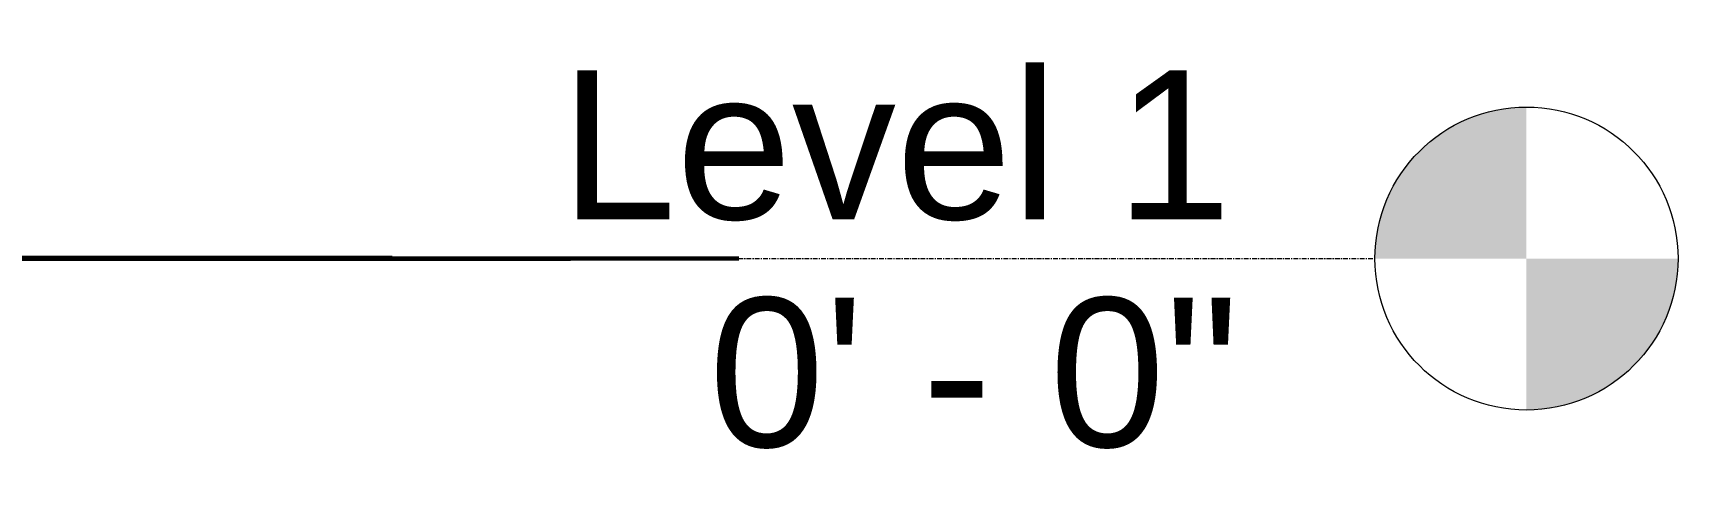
# Model space of a CAD drawing. Header units: inches. Extents: x 20426 to 92531, y -195 to 750.
# Drawn here: x 28232.6 to 28406.3, y -23.8 to 23.8 of the extents above; entities that cross this region are included whole.
import ezdxf

# ---------------------------------------------------------------- set-up
doc = ezdxf.new("R2010")
doc.units = ezdxf.units.IN
doc.header["$MEASUREMENT"] = 0
doc.linetypes.add('Grid Line 1_2_', pattern=[0.875, 0.5, -0.125, 0.125, -0.125])
doc.layers.add('A-FLOR-LEVL', color=51, linetype='Continuous', lineweight=9)
doc.layers.add('C-TOPO', color=7, linetype='Continuous', lineweight=9)
doc.styles.add('Arial', font='arial.ttf', dxfattribs={"height": 15.736527})

# ---------------------------------------------------------------- blocks, each defined once
blk = doc.blocks.new('Level - Level Head - Circle-15001-Elevation - South')
at = {"layer": 'A-FLOR-LEVL'}
h = blk.add_hatch(color=256, dxfattribs=at)
edge = h.paths.add_edge_path(flags=0)
edge.add_line((26447.02, 0), (26431.02, 0))
edge.add_arc((26447.02, 0), 16, 90, 180, ccw=False)
edge.add_line((26447.02, 16), (26447.02, 0))
h = blk.add_hatch(color=256, dxfattribs=at)
edge = h.paths.add_edge_path(flags=0)
edge.add_line((26447.02, -16), (26447.02, 0))
edge.add_line((26447.02, 0), (26463.02, 0))
edge.add_arc((26447.02, 0), 16, 270, 360, ccw=False)
blk.add_circle((26447.02, 0), 16, dxfattribs=at)

msp = doc.modelspace()

# ---------------------------------------------------------------- linework, layer by layer
at = {"layer": 'C-TOPO', "lineweight": 70}
msp.add_line((28307.16, 0), (25682.82, 0), dxfattribs=at)
at = {"layer": 'C-TOPO'}
msp.add_line((28307.16, 0), (25682.82, 0), dxfattribs=at)

# ---------------------------------------------------------------- block references
at = {"layer": 'A-FLOR-LEVL'}
msp.add_blockref('Level - Level Head - Circle-15001-Elevation - South', (1943.32, 0), dxfattribs=at)

# ---------------------------------------------------------------- next in the draw order: texts
at = {"layer": 'A-FLOR-LEVL', "insert": (28359.21, 19.89), "char_height": 15.737, "width": 84.672, "attachment_point": 3, "line_spacing_factor": 0.938532, "style": 'Arial', "bg_fill": 3, "box_fill_scale": 1.25, "bg_fill_color": 0, "bg_fill_transparency": 0}
msp.add_mtext('Level 1', dxfattribs=at)

# ---------------------------------------------------------------- next in the draw order: texts
at = {"layer": 'A-FLOR-LEVL', "insert": (28359.99, -4.15), "char_height": 15.737, "width": 66.624, "attachment_point": 3, "line_spacing_factor": 0.938532, "style": 'Arial', "bg_fill": 3, "box_fill_scale": 1.25, "bg_fill_color": 0, "bg_fill_transparency": 0}
msp.add_mtext('0\' - 0"', dxfattribs=at)

# ---------------------------------------------------------------- next in the draw order: linework, layer by layer
at = {"layer": 'A-FLOR-LEVL', "linetype": 'Grid Line 1_2_'}
msp.add_line((23922.49, 0), (28374.34, 0), dxfattribs=at)

doc.saveas('drawing.dxf')
